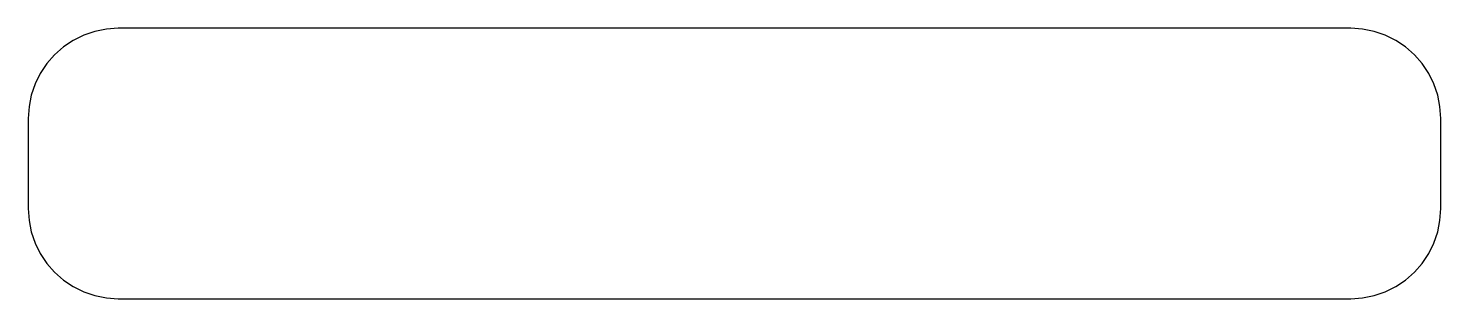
# Model space of a CAD drawing. Header units: millimetres. Extents: x 0 to 157, y 0 to 30.
import ezdxf

# ---------------------------------------------------------------- set-up
doc = ezdxf.new("R2010")
doc.units = ezdxf.units.MM
doc.layers.add('CUT_OUTER', color=1, linetype='Continuous')

msp = doc.modelspace()

# ---------------------------------------------------------------- linework, layer by layer
at = {"layer": 'CUT_OUTER'}
msp.add_lwpolyline([(146.85, 0), (148.15, 0.09), (149.44, 0.34), (150.68, 0.76), (151.85, 1.34), (152.94, 2.07), (153.92, 2.93), (154.78, 3.91), (155.51, 5), (156.09, 6.17), (156.51, 7.41), (156.76, 8.69), (156.85, 10), (156.85, 20), (156.76, 21.31), (156.51, 22.59), (156.09, 23.83), (155.51, 25), (154.78, 26.09), (153.92, 27.07), (152.94, 27.93), (151.85, 28.66), (150.68, 29.24), (149.44, 29.66), (148.15, 29.91), (146.85, 30), (10, 30), (8.69, 29.91), (7.41, 29.66), (6.17, 29.24), (5, 28.66), (3.91, 27.93), (2.93, 27.07), (2.07, 26.09), (1.34, 25), (0.76, 23.83), (0.34, 22.59), (0.09, 21.31), (0, 20), (0, 10), (0.09, 8.69), (0.34, 7.41), (0.76, 6.17), (1.34, 5), (2.07, 3.91), (2.93, 2.93), (3.91, 2.07), (5, 1.34), (6.17, 0.76), (7.41, 0.34), (8.69, 0.09), (10, 0)], close=True, dxfattribs=at)

doc.saveas('drawing.dxf')
